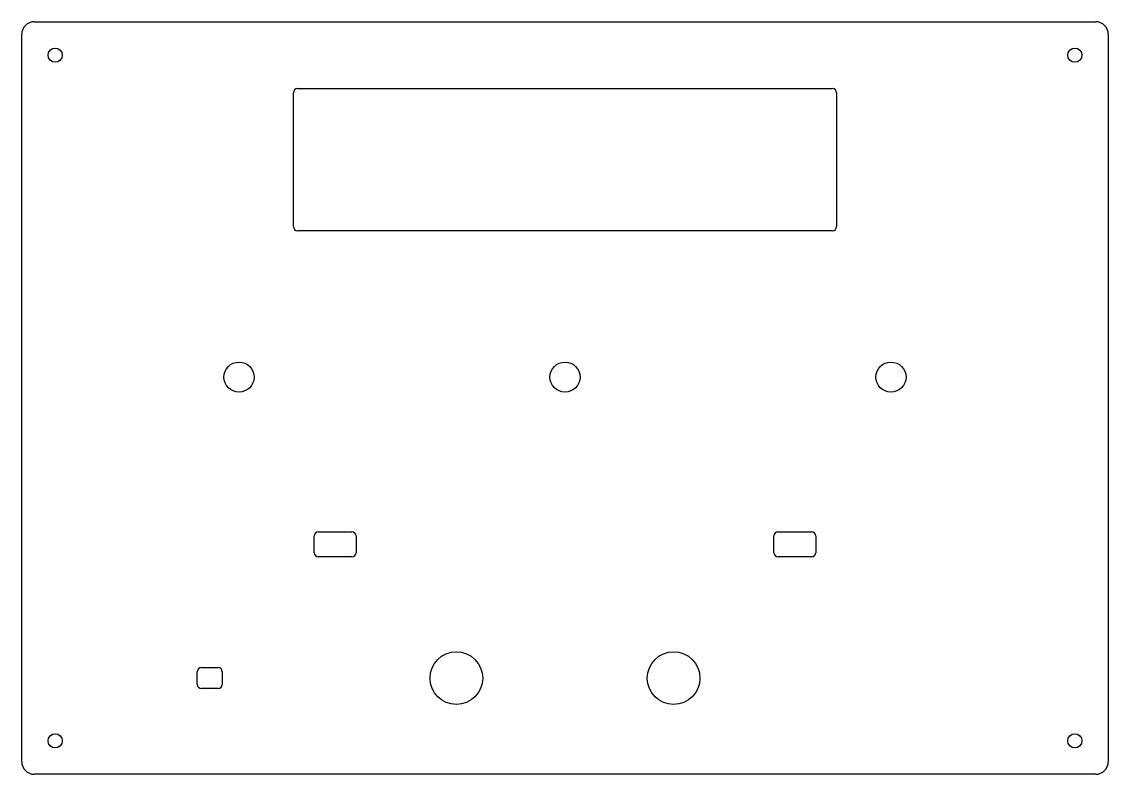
# Model space of a CAD drawing. Header units: millimetres. Extents: x 0 to 260, y 0 to 180.
import ezdxf

# ---------------------------------------------------------------- set-up
doc = ezdxf.new("R2010")
doc.units = ezdxf.units.MM

msp = doc.modelspace()

# ---------------------------------------------------------------- linework, layer by layer
at = {"layer": 'CUT'}
for p, q in [((3, 180), (257, 180)), ((0, 3), (0, 177)), ((260, 177), (260, 3)), ((66, 164), (194, 164)), ((65, 131), (65, 163)), ((195, 163), (195, 131)), ((194, 130), (66, 130)), ((71, 58), (79, 58)), ((181, 58), (189, 58)), ((70, 53), (70, 57)), ((80, 57), (80, 53)), ((180, 53), (180, 57)), ((190, 57), (190, 53)), ((79, 52), (71, 52)), ((189, 52), (181, 52)), ((42, 21.5), (42, 24.5)), ((43, 25.5), (47, 25.5)), ((48, 24.5), (48, 21.5)), ((47, 20.5), (43, 20.5)), ((257, 0), (3, 0))]:
    msp.add_line(p, q, dxfattribs=at)
for centre, radius in [((8, 172), 1.7), ((252, 172), 1.7), ((52, 95), 3.6), ((130, 95), 3.6), ((208, 95), 3.6), ((104, 23), 6.3), ((156, 23), 6.3), ((8, 8), 1.7), ((252, 8), 1.7)]:
    msp.add_circle(centre, radius, dxfattribs=at)
for centre, radius, start, end in [((3, 177), 3, 90, 180), ((257, 177), 3, 0, 90), ((66, 163), 1, 90, 180), ((194, 163), 1, 0, 90), ((66, 131), 1, 180, 270), ((194, 131), 1, 270, 360), ((71, 57), 1, 90, 180), ((79, 57), 1, 0, 90), ((181, 57), 1, 90, 180), ((189, 57), 1, 0, 90), ((71, 53), 1, 180, 270), ((79, 53), 1, 270, 360), ((181, 53), 1, 180, 270), ((189, 53), 1, 270, 360), ((43, 24.5), 1, 90, 180), ((47, 24.5), 1, 0, 90), ((43, 21.5), 1, 180, 270), ((47, 21.5), 1, 270, 360), ((3, 3), 3, 180, 270), ((257, 3), 3, 270, 360)]:
    msp.add_arc(centre, radius, start, end, dxfattribs=at)

doc.saveas('drawing.dxf')
